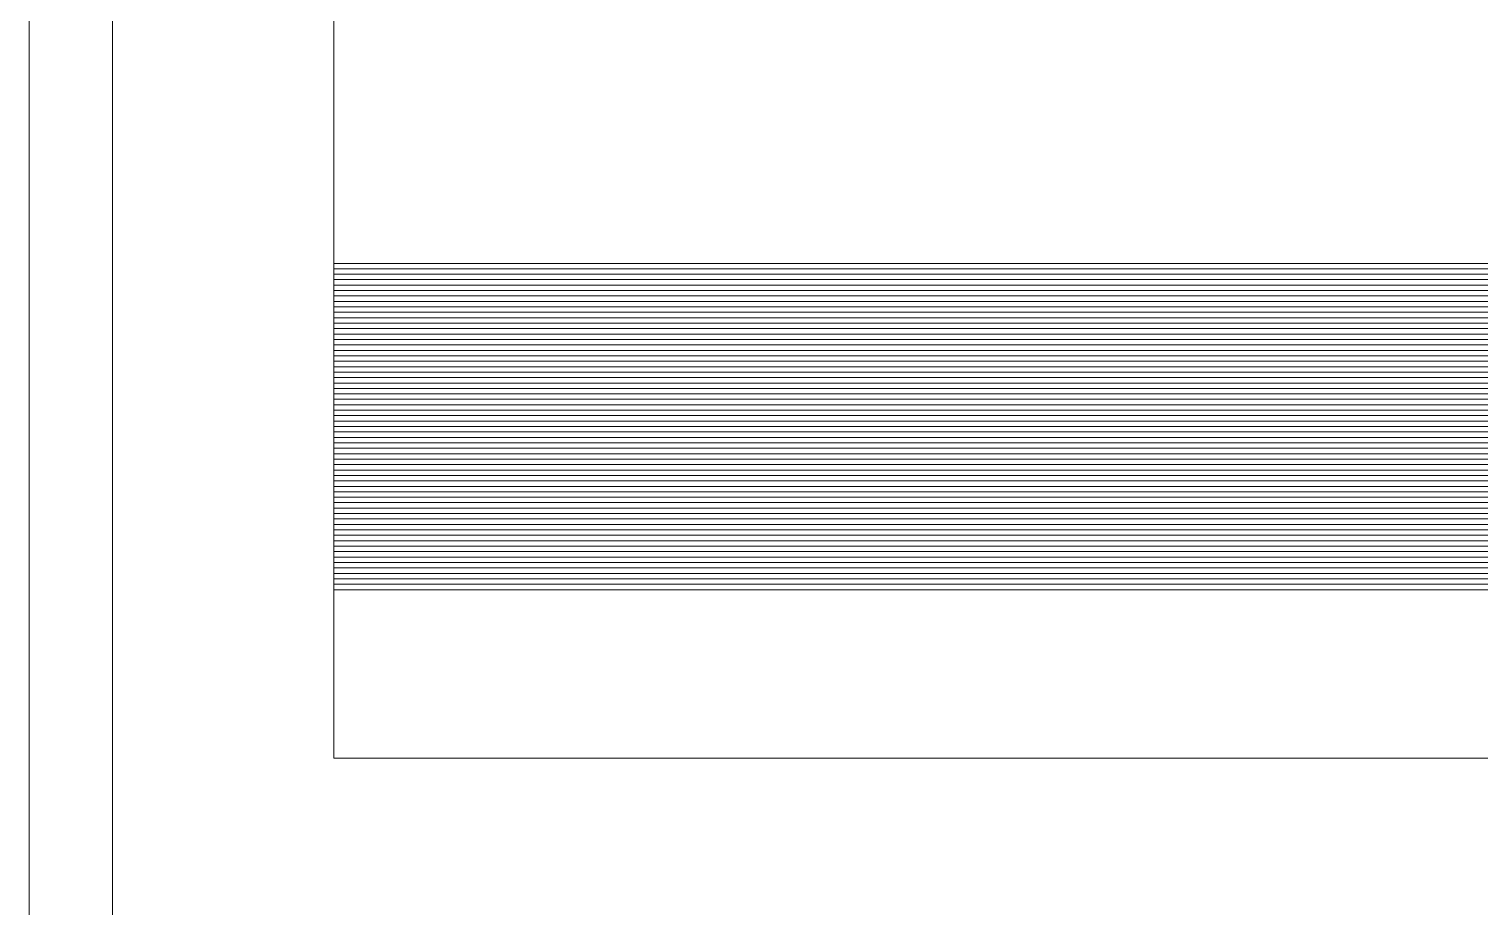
# Model space of a CAD drawing. Header units: millimetres. Extents: x 0 to 588, y 0 to 418.
# Drawn here: x 0 to 130.8, y 149 to 228.1 of the extents above; entities that cross this region are included whole.
import ezdxf

# ---------------------------------------------------------------- set-up
doc = ezdxf.new("R2010")
doc.units = ezdxf.units.MM

msp = doc.modelspace()

# ---------------------------------------------------------------- linework, layer by layer
at = {"color": 0, "lineweight": 0}
for points in [[(0, 0), (588.217808, 0), (588.217808, 417.799564), (0, 417.799564)], [(7.515266, 5.497363), (582.720445, 5.497363), (582.720445, 412.302202), (7.515266, 412.302202)]]:
    msp.add_lwpolyline(points, close=True, dxfattribs=at)
for points in [[(27.490959, 304.478799), (27.490959, 162.375867)], [(27.490959, 206.966787), (223.495004, 206.966787)], [(27.490959, 206.966787), (223.495004, 206.966787)], [(27.490959, 206.966787), (223.495004, 206.966787)], [(27.490959, 206.476777), (223.495004, 206.476777)], [(27.490959, 205.986767), (223.495004, 205.986767)], [(27.490959, 205.496757), (223.495004, 205.496757)], [(27.490959, 205.006747), (223.495004, 205.006747)], [(27.490959, 204.516736), (223.495004, 204.516736)], [(27.490959, 204.026726), (223.495004, 204.026726)], [(27.490959, 203.536716), (223.495004, 203.536716)], [(27.490959, 203.046706), (223.495004, 203.046706)], [(27.490959, 202.556696), (223.495004, 202.556696)], [(27.490959, 202.066686), (223.495004, 202.066686)], [(27.490959, 201.576676), (223.495004, 201.576676)], [(27.490959, 201.086666), (223.495004, 201.086666)], [(27.490959, 200.596656), (223.495004, 200.596656)], [(27.490959, 200.106645), (223.495004, 200.106645)], [(27.490959, 199.616635), (223.495004, 199.616635)], [(27.490959, 199.126625), (223.495004, 199.126625)], [(27.490959, 198.636615), (223.495004, 198.636615)], [(27.490959, 198.146605), (223.495004, 198.146605)], [(27.490959, 197.656595), (223.495004, 197.656595)], [(27.490959, 197.166585), (223.495004, 197.166585)], [(27.490959, 196.676575), (223.495004, 196.676575)], [(27.490959, 196.186565), (223.495004, 196.186565)], [(27.490959, 195.696555), (223.495004, 195.696555)], [(27.490959, 195.206545), (223.495004, 195.206545)], [(27.490959, 194.716534), (223.495004, 194.716534)], [(27.490959, 194.226524), (223.495004, 194.226524)], [(27.490959, 193.736514), (223.495004, 193.736514)], [(27.490959, 193.246504), (223.495004, 193.246504)], [(27.490959, 192.756494), (223.495004, 192.756494)], [(27.490959, 192.266484), (223.495004, 192.266484)], [(27.490959, 191.776473), (223.495004, 191.776473)], [(27.490959, 191.286463), (223.495004, 191.286463)], [(27.490959, 190.796453), (223.495004, 190.796453)], [(27.490959, 190.306443), (223.495004, 190.306443)], [(27.490959, 189.816433), (223.495004, 189.816433)], [(27.490959, 189.326423), (223.495004, 189.326423)], [(27.490959, 188.836413), (223.495004, 188.836413)], [(27.490959, 188.346403), (223.495004, 188.346403)], [(27.490959, 187.856393), (223.495004, 187.856393)], [(27.490959, 187.366383), (223.495004, 187.366383)], [(27.490959, 186.876373), (223.495004, 186.876373)], [(27.490959, 186.386362), (223.495004, 186.386362)], [(27.490959, 185.896352), (223.495004, 185.896352)], [(27.490959, 185.406342), (223.495004, 185.406342)], [(27.490959, 184.916332), (128.767903, 184.916332)], [(128.767903, 184.916332), (187.569116, 184.916332)], [(27.490959, 184.426322), (128.201691, 184.426322)], [(27.490959, 183.936312), (127.846915, 183.936312)], [(27.490959, 183.446302), (127.621167, 183.446302)], [(127.621167, 183.446302), (186.42238, 183.446302)], [(127.846915, 183.936312), (186.648129, 183.936312)], [(128.201691, 184.426322), (187.002904, 184.426322)], [(27.490959, 182.956292), (127.494144, 182.956292)], [(27.490959, 182.466282), (127.943032, 182.466282)], [(27.490959, 181.976272), (127.494144, 181.976272)], [(108.832638, 182.466282), (198.994498, 182.466282)], [(108.832638, 182.466282), (223.495004, 182.466282)], [(127.494144, 182.956292), (186.295357, 182.956292)], [(127.494144, 181.976272), (186.295357, 181.976272)], [(27.490959, 181.486261), (127.621167, 181.486261)], [(27.490959, 180.996251), (127.846915, 180.996251)], [(127.621167, 181.486261), (186.42238, 181.486261)], [(127.846915, 180.996251), (186.648129, 180.996251)], [(27.490959, 180.506241), (128.201691, 180.506241)], [(27.490959, 180.016231), (128.767903, 180.016231)], [(27.490959, 179.526221), (223.495004, 179.526221)], [(128.201691, 180.506241), (187.002904, 180.506241)], [(128.767903, 180.016231), (187.569116, 180.016231)], [(27.490959, 179.036211), (223.495004, 179.036211)], [(27.490959, 178.5462), (223.495004, 178.5462)], [(27.490959, 178.05619), (223.495004, 178.05619)], [(27.490959, 177.56618), (223.495004, 177.56618)], [(27.490959, 162.375867), (223.495004, 162.375867)]]:
    msp.add_lwpolyline(points, dxfattribs=at)

doc.saveas('drawing.dxf')
